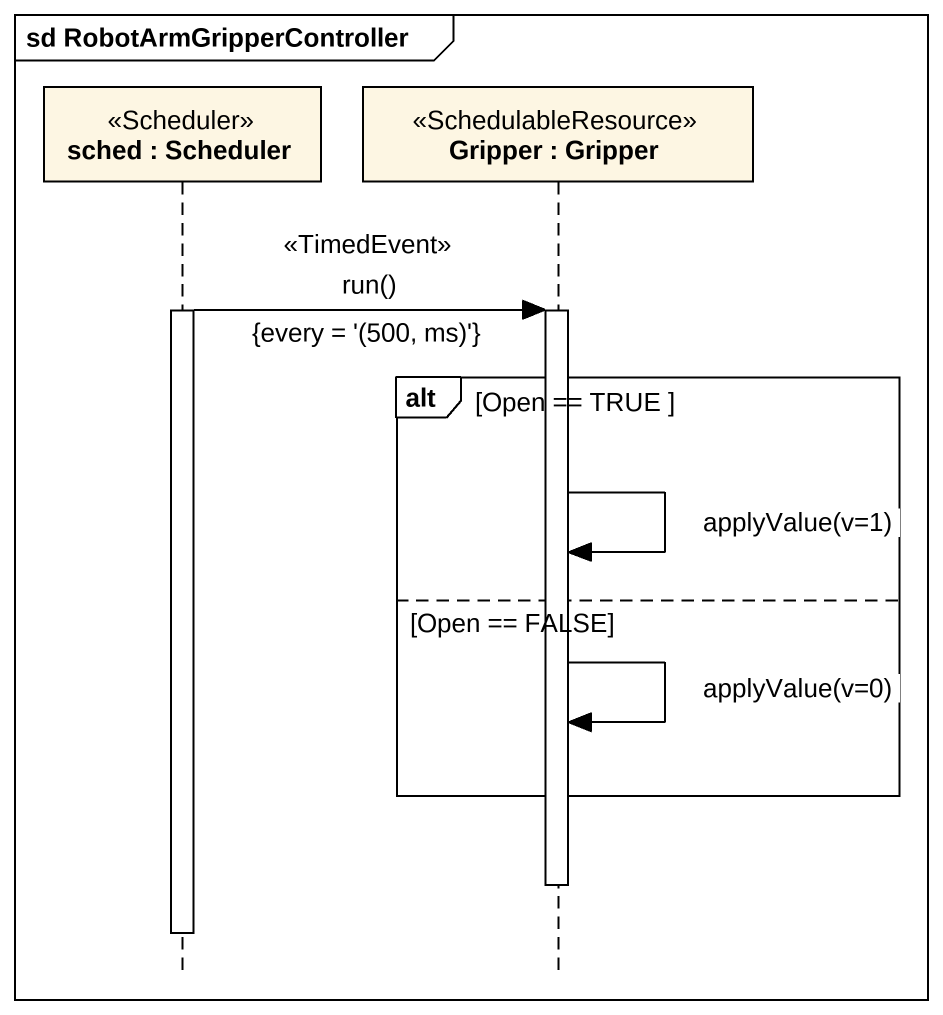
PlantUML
@startuml
mainframe sd RobotArmGripperController
hide footbox
participant "sched : Scheduler" as sched <<Scheduler>>
participant "Gripper : Gripper" as Gripper <<SchedulableResource>>

activate sched
sched -> Gripper : run()\n<<TimedEvent>>\n{every = '(500, ms)'}
activate Gripper
alt Open == TRUE
  Gripper -> Gripper : applyValue(v=1)
else Open == FALSE
  Gripper -> Gripper : applyValue(v=0)
end
deactivate Gripper
deactivate sched
@enduml
